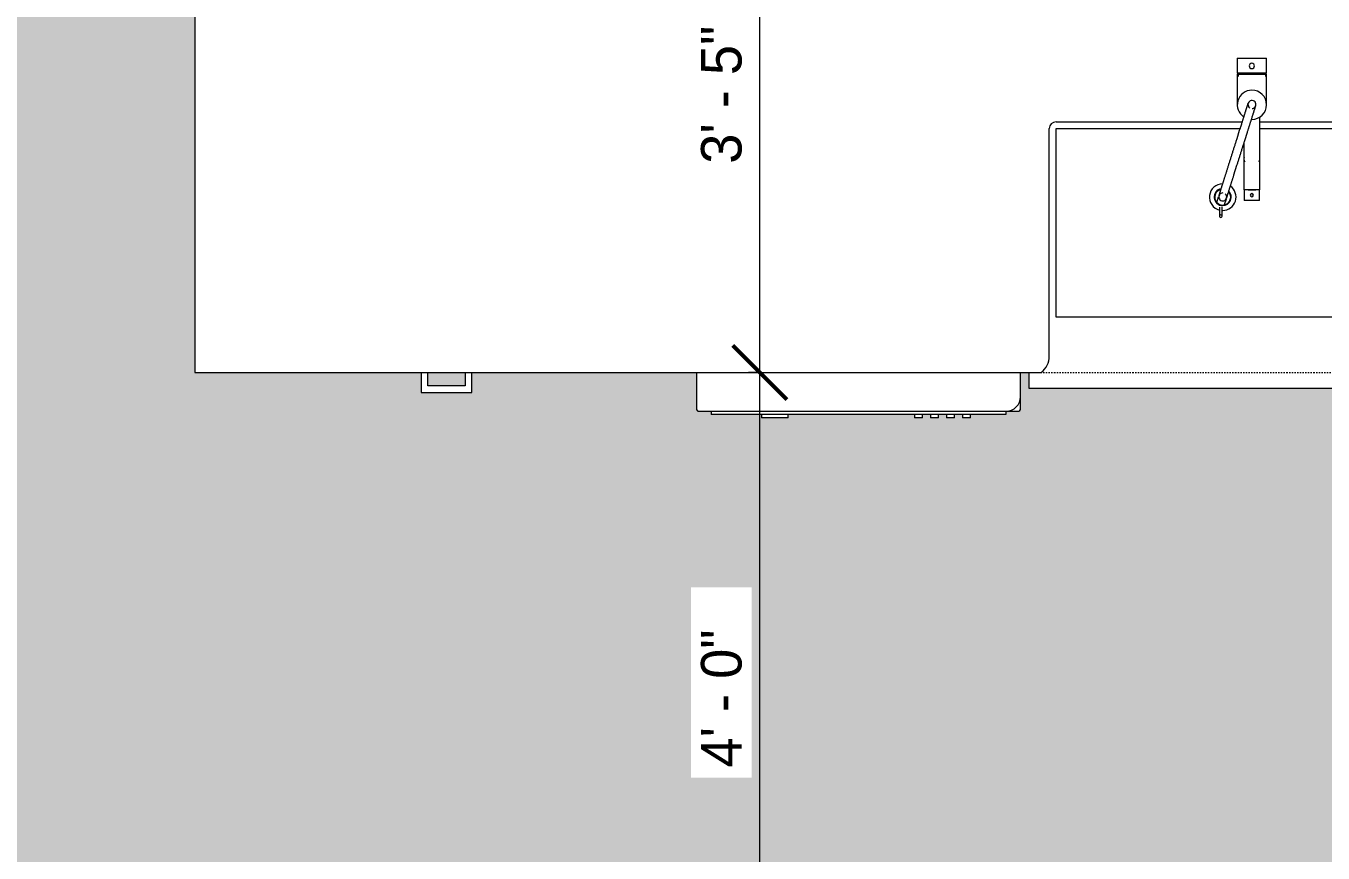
# Model space of a CAD drawing. Header units: inches. Extents: x -2533 to -979, y 116 to 10917.
# Drawn here: x -1735.8 to -1639.8, y 10627.2 to 10688.4 of the extents above; entities that cross this region are included whole.
import ezdxf

# ---------------------------------------------------------------- set-up
doc = ezdxf.new("R2010")
doc.units = ezdxf.units.IN
doc.header["$MEASUREMENT"] = 0
doc.linetypes.add('Dash 3_32_', pattern=[0.1875, 0.09375, -0.09375])
for name, color, linetype, lineweight in [('A-ANNO-DIMS', 211, 'Continuous', 9), ('A-ANNO-DIMS-32', 211, 'Continuous', 9), ('A-DETL-1', 90, 'Dash 3_32_', 18), ('A-WALL-4', 113, 'Continuous', 9), ('P-SANR-FIXT', 6, 'Continuous', 9), ('Q-CASE', 31, 'Continuous', 9), ('Q-SPCQ', 91, 'Continuous', 9)]:
    doc.layers.add(name, color=color, linetype=linetype, lineweight=lineweight)
doc.layers.add('A-AREA-PATT-1', color=7, linetype='Continuous', lineweight=9, transparency=1)
doc.styles.add('Century Gothic', font='ufonts.com_century-gothic.ttf', dxfattribs={"height": 3})
doc.dimstyles.new('OD_1__HACK_2', dxfattribs={"dimscale": 12, "dimtxt": 3.132505, "dimasz": 0.333333, "dimexe": 0.25, "dimexo": 0.166667, "dimgap": 0.041667, "dimtad": 1, "dimdec": 0, "dimzin": 3, "dimdsep": 46, "dimlunit": 4, "dimtxsty": 'Century Gothic', "dimblk1": 'OBLIQUE', "dimblk2": 'OBLIQUE', "dimsah": 1, "dimcen": 0.09, "dimdle": 0.25, "dimazin": 0, "dimtfac": 1, "dimtdec": 4, "dimtix": 1, "dimtmove": 0, "dimatfit": 3, "dimfxl": 1, "dimtvp": 1, "dimtfill": 1, "dimfrac": 2, "dimtolj": 1, "dimtzin": 0, "dimarcsym": 2})

# ---------------------------------------------------------------- blocks, each defined once
blk = doc.blocks.new('Dishwasher_15404 - 34_ counter-547918-2ND _ 3RD FLOOR - 2BD C - ADA TYPE B')
at = {"layer": 'Q-SPCQ'}
for p, q in [((25.803, 24), (24, 24)), ((26.678, 24), (25.803, 24)), ((26.875, 22.928), (26.875, 23.803)), ((26.875, 0.197), (26.875, 22.928)), ((26.875, 22.907), (27.125, 22.907)), ((27.125, 22.907), (27.125, 1.093)), ((27.375, 20.284), (27.125, 20.284)), ((27.375, 20.284), (27.375, 19.693)), ((27.125, 19.693), (27.375, 19.693)), ((27.375, 19.103), (27.125, 19.103)), ((27.125, 18.512), (27.375, 18.512)), ((27.375, 19.103), (27.375, 18.512)), ((27.375, 17.922), (27.125, 17.922)), ((27.125, 17.331), (27.375, 17.331)), ((27.375, 17.922), (27.375, 17.331)), ((27.375, 16.741), (27.125, 16.741)), ((27.375, 16.741), (27.375, 16.15)), ((27.125, 16.15), (27.375, 16.15)), ((27.375, 6.793), (27.125, 6.793)), ((27.375, 6.793), (27.375, 5.808)), ((27.375, 5.808), (27.375, 4.824)), ((27.125, 4.824), (27.375, 4.824)), ((26.875, 1.093), (27.125, 1.093)), ((24, 0), (26.678, 0))]:
    blk.add_line(p, q, dxfattribs=at)
for centre, radius, start, end in [((25.803, 22.928), 1.072, 360, 90), ((26.678, 23.803), 0.197, 0, 90), ((26.678, 0.197), 0.197, 270, 360), ((26.678, 0.197), 0.197, 285, 345)]:
    blk.add_arc(centre, radius, start, end, dxfattribs=at)
blk = doc.blocks.new('Base Cabinet 3 Drawer 230 - Base Cabinet 3 Drawer 230 36_-2567960-2ND _ 3RD FLOOR - 2BD C - ADA TYPE B')
at = {"layer": 'Q-CASE'}
for p, q in [((2.613, 25.5), (-1.137, 25.5)), ((-1.137, 25.5), (-1.137, 24)), ((-0.638, 24), (-0.638, 25.001)), ((-0.638, 25.001), (2.113, 25.001)), ((2.113, 25.001), (2.113, 24)), ((2.613, 24), (2.613, 25.5))]:
    blk.add_line(p, q, dxfattribs=at)
blk = doc.blocks.new('kitchen_faucet_14143 - kitchen_faucet_14143-2965259-2ND _ 3RD FLOOR - 2BD C - ADA TYPE B')
at = {"layer": 'P-SANR-FIXT'}
for p, q in [((-7.579, 2.398), (-8.244, 2.398)), ((-8.244, 2.201), (-7.579, 2.201)), ((-6.988, 1.91), (-7.411, 2.043)), ((-7.234, 2.592), (-6.814, 2.46)), ((2.264, 1.083), (0, 1.083)), ((2.342, 1.024), (2.101, 1.024)), ((2.264, 1.083), (2.264, -1.083)), ((3.445, 1.083), (2.342, 1.083)), ((2.342, -1.083), (2.342, 1.083)), ((3.445, 1.083), (3.445, -1.083)), ((-6.299, 0.571), (-7.087, 0.571)), ((-7.087, -0.571), (-7.087, 0.571)), ((-2.843, 0.591), (-6.299, 0.591)), ((-6.299, 0.295), (-6.299, 0.591)), ((-6.299, 0.153), (-6.299, 0.286)), ((-6.299, 0.285), (-6.299, 0.153)), ((-6.299, 0.148), (-6.299, -0.148)), ((-6.299, -0.148), (-6.299, 0.148)), ((-3.975, 0.591), (-4.892, 0.591)), ((-0.9, 0.591), (-0.927, 0.591)), ((-7.087, -0.571), (-6.299, -0.571)), ((-6.299, -0.153), (-6.299, -0.285)), ((-6.299, -0.286), (-6.299, -0.153)), ((-6.299, -0.591), (-6.299, -0.295)), ((-6.299, -0.591), (-0.9, -0.591)), ((-4.892, -0.591), (-3.975, -0.591)), ((0, -1.083), (2.264, -1.083)), ((2.101, -1.024), (2.342, -1.024)), ((2.342, -1.083), (3.445, -1.083))]:
    blk.add_line(p, q, dxfattribs=at)
at = {"layer": 'P-SANR-FIXT', "flags": 128}
for points in [[(-6.524, 2.152), (-6.534, 2.229), (-6.564, 2.3), (-6.611, 2.361), (-6.672, 2.408), (-6.743, 2.437), (-6.82, 2.448), (-6.896, 2.437), (-6.967, 2.408), (-7.028, 2.361), (-7.075, 2.3), (-7.105, 2.229), (-7.115, 2.152)], [(-7.115, 2.152), (-7.105, 2.076), (-7.075, 2.005), (-7.028, 1.943), (-6.967, 1.897), (-6.896, 1.867), (-6.82, 1.857), (-6.743, 1.867), (-6.672, 1.897), (-6.611, 1.943), (-6.589, 1.972)], [(-6.731, 2.434), (-6.73, 2.434), (-6.729, 2.433), (-6.727, 2.433), (-6.724, 2.432), (-6.721, 2.431), (-6.716, 2.429), (-6.711, 2.428), (-6.705, 2.426), (-6.698, 2.424), (-6.691, 2.421), (-6.682, 2.419), (-6.535, 2.372), (-6.517, 2.366), (-6.498, 2.36), (-6.479, 2.354), (-6.458, 2.348), (-6.437, 2.341), (-6.415, 2.334), (-6.393, 2.327), (-6.369, 2.32), (-6.345, 2.312), (-6.32, 2.304), (-6.294, 2.296), (-6.267, 2.288), (-6.24, 2.279), (-6.212, 2.27), (-6.183, 2.261), (-6.153, 2.252), (-6.123, 2.242), (-6.092, 2.232), (-6.06, 2.222), (-6.027, 2.212), (-5.993, 2.201), (-5.959, 2.19), (-5.924, 2.179), (-5.888, 2.168), (-5.852, 2.157), (-5.815, 2.145), (-5.777, 2.133), (-5.738, 2.121), (-5.699, 2.108), (-5.658, 2.095), (-5.617, 2.083), (-5.576, 2.069), (-5.534, 2.056), (-5.491, 2.042), (-5.447, 2.029), (-5.402, 2.015), (-5.357, 2), (-5.312, 1.986), (-5.265, 1.971), (-5.218, 1.957), (-5.171, 1.941), (-5.122, 1.926), (-5.073, 1.911), (-5.024, 1.895), (-4.974, 1.879), (-4.923, 1.863), (-4.872, 1.847), (-4.82, 1.831), (-4.768, 1.814), (-4.715, 1.798), (-4.661, 1.781), (-4.607, 1.764), (-4.553, 1.747), (-4.498, 1.729), (-4.443, 1.712), (-4.387, 1.694), (-4.331, 1.676), (-4.274, 1.659), (-4.217, 1.641), (-4.16, 1.623), (-4.103, 1.604), (-4.045, 1.586), (-3.986, 1.568), (-3.928, 1.549), (-3.869, 1.531), (-3.81, 1.512), (-3.751, 1.494), (-3.692, 1.475), (-3.632, 1.456), (-3.573, 1.437), (-3.513, 1.418), (-3.453, 1.4), (-3.393, 1.381), (-3.334, 1.362), (-3.274, 1.343), (-3.214, 1.324), (-3.154, 1.305), (-3.094, 1.286), (-3.034, 1.267), (-2.975, 1.249), (-2.915, 1.23), (-2.856, 1.211), (-2.797, 1.192), (-2.738, 1.174), (-2.679, 1.155), (-2.621, 1.137), (-2.563, 1.118), (-2.505, 1.1), (-1.882, 0.904), (-1.83, 0.887), (-1.777, 0.871), (-1.726, 0.854), (-1.675, 0.838), (-1.624, 0.822), (-1.396, 0.75), (-1.349, 0.735), (-1.303, 0.721), (-1.257, 0.706), (-1.212, 0.692), (-1.168, 0.678), (-1.124, 0.664), (-1.081, 0.651), (-1.039, 0.637), (-0.997, 0.624), (-0.956, 0.611), (-0.916, 0.599), (-0.877, 0.586), (-0.838, 0.574), (-0.8, 0.562), (-0.763, 0.55), (-0.727, 0.539), (-0.691, 0.528), (-0.656, 0.517), (-0.622, 0.506), (-0.589, 0.495), (-0.556, 0.485), (-0.524, 0.475), (-0.493, 0.465), (-0.462, 0.456), (-0.433, 0.446), (-0.404, 0.437), (-0.376, 0.428), (-0.349, 0.42), (-0.322, 0.411), (-0.296, 0.403), (-0.271, 0.395), (-0.247, 0.388), (-0.224, 0.38), (-0.201, 0.373), (-0.179, 0.366), (-0.158, 0.36), (-0.138, 0.353), (-0.118, 0.347), (-0.1, 0.341), (-0.082, 0.335), (-0.065, 0.33), (-0.048, 0.325), (-0.033, 0.32), (-0.018, 0.315), (-0.004, 0.311), (0.009, 0.307), (0.021, 0.303), (0.033, 0.299), (0.044, 0.296), (0.054, 0.293), (0.063, 0.29), (0.071, 0.287), (0.079, 0.285), (0.086, 0.282), (0.092, 0.281), (0.097, 0.279), (0.102, 0.277), (0.106, 0.276), (0.109, 0.275), (0.111, 0.275), (0.112, 0.274), (0.113, 0.274)], [(-6.909, 1.871), (-6.908, 1.871), (-6.907, 1.87), (-6.905, 1.87), (-6.902, 1.869), (-6.899, 1.868), (-6.894, 1.866), (-6.889, 1.865), (-6.883, 1.863), (-6.876, 1.861), (-6.869, 1.858), (-6.86, 1.856), (-6.713, 1.809), (-6.695, 1.803), (-6.676, 1.797), (-6.512, 1.746), (-6.487, 1.738), (-6.461, 1.729), (-6.434, 1.721), (-6.406, 1.712), (-6.377, 1.703), (-6.348, 1.694), (-6.318, 1.684), (-6.287, 1.675), (-6.256, 1.665), (-6.224, 1.655), (-6.191, 1.644), (-6.157, 1.633), (-6.122, 1.623), (-6.087, 1.611), (-6.051, 1.6), (-6.014, 1.588), (-5.976, 1.577), (-5.938, 1.564), (-5.899, 1.552), (-5.859, 1.54), (-5.819, 1.527), (-5.778, 1.514), (-5.736, 1.501), (-5.693, 1.487), (-5.65, 1.473), (-5.606, 1.46), (-5.561, 1.446), (-5.516, 1.431), (-5.47, 1.417), (-5.423, 1.402), (-5.376, 1.387), (-5.328, 1.372), (-5.279, 1.357), (-5.23, 1.341), (-5.18, 1.325), (-4.479, 1.104), (-4.422, 1.086), (-4.365, 1.068), (-4.307, 1.05), (-4.25, 1.032), (-4.191, 1.013), (-4.133, 0.995), (-4.075, 0.976), (-4.016, 0.958), (-3.957, 0.939), (-3.897, 0.92), (-3.838, 0.902), (-3.778, 0.883), (-3.719, 0.864), (-3.659, 0.845), (-3.599, 0.826), (-3.539, 0.807), (-3.479, 0.789), (-3.42, 0.77), (-3.36, 0.751), (-3.3, 0.732), (-3.24, 0.713), (-3.181, 0.694), (-3.121, 0.675), (-3.062, 0.657), (-3.002, 0.638), (-2.943, 0.619), (-2.885, 0.601), (-2.826, 0.582), (-2.768, 0.564), (-2.71, 0.546), (-2.652, 0.527), (-2.034, 0.332), (-1.982, 0.316), (-1.93, 0.3), (-1.879, 0.283), (-1.828, 0.267), (-1.778, 0.251), (-1.538, 0.176), (-1.491, 0.161), (-1.446, 0.147), (-1.4, 0.132), (-1.356, 0.118), (-1.312, 0.104), (-1.269, 0.091), (-1.226, 0.077), (-1.185, 0.064), (-1.144, 0.051), (-1.103, 0.039), (-1.064, 0.026), (-1.025, 0.014), (-0.987, 0.002), (-0.95, -0.01), (-0.913, -0.021), (-0.877, -0.033), (-0.842, -0.044), (-0.808, -0.055), (-0.774, -0.065), (-0.741, -0.076), (-0.709, -0.086), (-0.678, -0.096), (-0.647, -0.105), (-0.617, -0.115), (-0.588, -0.124), (-0.56, -0.133), (-0.533, -0.142), (-0.506, -0.15), (-0.48, -0.158), (-0.455, -0.166), (-0.43, -0.174), (-0.407, -0.181), (-0.384, -0.188), (-0.362, -0.195), (-0.341, -0.202), (-0.32, -0.209), (-0.3, -0.215), (-0.282, -0.221), (-0.263, -0.226), (-0.246, -0.232), (-0.23, -0.237), (-0.214, -0.242), (-0.199, -0.247), (-0.185, -0.251), (-0.172, -0.255), (-0.159, -0.259), (-0.147, -0.263), (-0.136, -0.267), (-0.126, -0.27), (-0.117, -0.273), (-0.108, -0.276), (-0.1, -0.278), (-0.093, -0.28), (-0.087, -0.282), (-0.081, -0.284), (-0.077, -0.285), (-0.073, -0.287), (-0.069, -0.288), (-0.067, -0.288), (-0.066, -0.289), (-0.065, -0.289), (-0.065, -0.289)], [(0.266, -0.177), (0.301, -0.109), (0.318, -0.033), (0.315, 0.044), (0.292, 0.117), (0.25, 0.182), (0.193, 0.234), (0.125, 0.27), (0.05, 0.287), (-0.027, 0.283), (-0.101, 0.26), (-0.166, 0.219), (-0.218, 0.162)], [(-0.268, -0.023), (-0.267, -0.059), (-0.244, -0.132), (-0.202, -0.197), (-0.146, -0.249), (-0.077, -0.285), (-0.002, -0.302), (0.075, -0.298), (0.149, -0.275), (0.214, -0.234), (0.266, -0.177)]]:
    blk.add_lwpolyline(points, dxfattribs=at)
at = {"layer": 'P-SANR-FIXT'}
for centre, radius, start, end in [((-6.832, 2.159), 0.984, 0, 166.1547), ((-6.832, 2.159), 0.984, 177.35085, 180), ((-6.832, 2.159), 0.984, 180, 324.75717), ((-6.832, 2.159), 0.63, 10.18994, 180), ((-6.832, 2.159), 0.63, 180, 314.22188), ((-6.832, 2.159), 0.591, 132.88346, 180), ((-6.832, 2.159), 0.591, 180, 191.36029), ((-6.832, 2.159), 0.591, 191.36029, 311.98426), ((-6.832, 2.159), 0.591, 12.13229, 132.88346), ((0, 0), 1.083, 0, 147.14177), ((-6.689, 0), 0.118, 0, 180), ((0, 0), 1.083, 178.23775, 180), ((2.878, 0), 0.197, 360, 180), ((-6.689, 0), 0.118, 180, 360), ((0, 0), 1.083, 180, 360), ((2.878, 0), 0.197, 180, 360)]:
    blk.add_arc(centre, radius, start, end, dxfattribs=at)
for centre, major_axis, ratio, start_param, end_param in [((-8.244, 2.3), (0, 0.0984), 0.984808, 4.712389, 7.853982), ((-8.244, 2.3), (0, 0.0984), 0.984808, 1.570796, 4.712389), ((-3.975, 0), (0, 0.591), 0.906308, 6.104473, 6.736574), ((-3.975, 0), (0, 0.591), 0.906308, 2.688204, 3.320305)]:
    blk.add_ellipse(centre, major_axis=major_axis, ratio=ratio, start_param=start_param, end_param=end_param, dxfattribs=at)
blk = doc.blocks.new('Stainless Steel Farmhous Kitchen Sink - Stainless Steel Farmhous Kitchen Sink-2552578-2ND _ 3RD FLOOR - 2BD C - ADA TYPE B')
at = {"layer": 'P-SANR-FIXT'}
for p, q in [((-33, 22.203), (-33, 21.043)), ((0, 22.203), (-33, 22.203)), ((0, 21.043), (0, 22.203)), ((-31, 3), (-31, 16.956)), ((-31, 16.956), (-2, 16.956)), ((-2, 16.956), (-2, 3)), ((-17.091, 3), (-31, 3)), ((-2, 3), (-15.647, 3))]:
    blk.add_line(p, q, dxfattribs=at)
blk = doc.blocks.new('DIMBLOCK42-2ND _ 3RD FLOOR - 2BD C - ADA TYPE B')
at = {"layer": 'A-ANNO-DIMS-32', "lineweight": 50}
for p, q in [((-1681.461, 10662.755), (-1683.461, 10664.755)), ((-1681.461, 10662.755), (-1679.461, 10660.755)), ((-1681.461, 10614.755), (-1683.461, 10616.755)), ((-1681.461, 10614.755), (-1679.461, 10612.755))]:
    blk.add_line(p, q, dxfattribs=at)
at = {"layer": 'A-ANNO-DIMS-32'}
for p, q in [((-1682.289, 10662.755), (-1678.461, 10662.755)), ((-1681.461, 10662.755), (-1682.289, 10662.755)), ((-1681.461, 10614.755), (-1681.461, 10662.755)), ((-1677.967, 10614.755), (-1684.461, 10614.755)), ((-1681.461, 10614.755), (-1677.967, 10614.755))]:
    blk.add_line(p, q, dxfattribs=at)
at = {"layer": 'A-ANNO-DIMS-32', "color": 0, "insert": (-1685.806, 10633.509), "char_height": 3, "width": 12.58969, "attachment_point": 1, "rotation": 90, "line_spacing_factor": 0.984502, "style": 'Century Gothic', "bg_fill": 3, "box_fill_scale": 1.25, "bg_fill_color": 256, "bg_fill_true_color": 13158600, "bg_fill_transparency": 0}
blk.add_mtext('4\' - 0"', dxfattribs=at)
blk = doc.blocks.new('_Oblique')
at = {"color": 0, "linetype": 'ByBlock', "lineweight": -2}
blk.add_line((-0.5, -0.5), (0.5, 0.5), dxfattribs=at)
blk = doc.blocks.new('DIMBLOCK43-2ND _ 3RD FLOOR - 2BD C - ADA TYPE B')
at = {"layer": 'A-ANNO-DIMS-32', "lineweight": 50}
for p, q in [((-1681.461, 10704.13), (-1683.461, 10706.13)), ((-1681.461, 10704.13), (-1679.461, 10702.13)), ((-1681.461, 10662.755), (-1683.461, 10664.755)), ((-1681.461, 10662.755), (-1679.461, 10660.755))]:
    blk.add_line(p, q, dxfattribs=at)
at = {"layer": 'A-ANNO-DIMS-32'}
for p, q in [((-1682.289, 10704.13), (-1678.461, 10704.13)), ((-1681.461, 10704.13), (-1682.289, 10704.13)), ((-1681.461, 10662.755), (-1681.461, 10704.13)), ((-1682.289, 10662.755), (-1678.461, 10662.755)), ((-1681.461, 10662.755), (-1682.289, 10662.755))]:
    blk.add_line(p, q, dxfattribs=at)
at = {"layer": 'A-ANNO-DIMS-32', "color": 0, "insert": (-1685.806, 10678.197), "char_height": 3, "width": 12.58969, "attachment_point": 1, "rotation": 90, "line_spacing_factor": 0.984502, "style": 'Century Gothic', "bg_fill": 3, "box_fill_scale": 1.25, "bg_fill_color": 256, "bg_fill_true_color": 13158600, "bg_fill_transparency": 0}
blk.add_mtext('3\' - 5"', dxfattribs=at)

msp = doc.modelspace()

# ---------------------------------------------------------------- hatches: boundary and pattern name
at = {"layer": 'A-AREA-PATT-1'}
h = msp.add_hatch(color=256, dxfattribs=at)
h.paths.add_polyline_path([(-1741.98, 10590.352), (-1741.163, 10591.169), (-1716.88, 10591.169), (-1716.88, 10614.755), (-1711.717, 10614.755), (-1711.717, 10622.755), (-1675.967, 10622.755), (-1675.967, 10614.755), (-1667.092, 10614.755), (-1667.092, 10616.255), (-1663.342, 10616.255), (-1663.342, 10614.755), (-1650.592, 10614.755), (-1650.592, 10616.255), (-1646.842, 10616.255), (-1646.842, 10614.755), (-1645.217, 10614.755), (-1645.217, 10616.254), (-1644.728, 10616.254), (-1644.728, 10614.755), (-1604.092, 10614.755), (-1604.092, 10616.255), (-1600.342, 10616.255), (-1600.342, 10614.755), (-1583.092, 10614.755), (-1583.092, 10616.255), (-1579.342, 10616.255), (-1579.342, 10614.755), (-1562.092, 10614.755), (-1562.092, 10616.255), (-1558.342, 10616.255), (-1558.342, 10614.755), (-1550.115, 10614.755), (-1550.115, 10704.13), (-1585.74, 10704.13), (-1585.74, 10662.755), (-1595.15, 10662.755), (-1595.15, 10661.255), (-1598.9, 10661.255), (-1598.9, 10662.755), (-1616.15, 10662.755), (-1616.15, 10661.255), (-1619.9, 10661.255), (-1619.9, 10662.755), (-1628.525, 10662.755), (-1628.525, 10661.595), (-1661.525, 10661.595), (-1661.525, 10662.755), (-1662.15, 10662.755), (-1662.164, 10660.024), (-1662.176, 10659.978), (-1662.248, 10659.906), (-1662.347, 10659.88), (-1663.243, 10659.877), (-1663.243, 10659.63), (-1665.866, 10659.63), (-1665.866, 10659.38), (-1666.457, 10659.38), (-1666.457, 10659.63), (-1667.047, 10659.63), (-1667.047, 10659.38), (-1667.638, 10659.38), (-1667.638, 10659.63), (-1668.228, 10659.63), (-1668.228, 10659.38), (-1668.819, 10659.38), (-1668.819, 10659.63), (-1669.409, 10659.63), (-1669.409, 10659.38), (-1670, 10659.38), (-1670, 10659.63), (-1679.358, 10659.63), (-1679.358, 10659.38), (-1681.326, 10659.38), (-1681.326, 10659.63), (-1685.057, 10659.63), (-1685.057, 10659.88), (-1686.004, 10659.887), (-1686.092, 10659.938), (-1686.143, 10660.026), (-1686.15, 10660.077), (-1686.15, 10662.755), (-1702.775, 10662.755), (-1702.775, 10661.255), (-1706.525, 10661.255), (-1706.525, 10662.755), (-1723.275, 10662.755), (-1723.275, 10704.13), (-1767.64, 10704.13), (-1767.64, 10676.13), (-1764.265, 10676.13), (-1764.265, 10673.13), (-1764.851, 10673.13), (-1764.851, 10643.446), (-1769.608, 10638.689), (-1769.193, 10638.274), (-1771.315, 10636.153), (-1755.051, 10619.89), (-1756.465, 10618.475), (-1773.436, 10635.446), (-1772.022, 10636.86), (-1773.701, 10638.54), (-1781.934, 10630.306), (-1742.042, 10590.414)], flags=0)
h.paths.add_polyline_path([(-1692.187, 10591.169), (-1675.967, 10591.169), (-1675.967, 10592.755), (-1711.303, 10592.755), (-1711.303, 10591.169), (-1707.031, 10591.169)], flags=0)
h.paths.add_polyline_path([(-1603.126, 10614.755), (-1600.841, 10614.755), (-1600.841, 10615.756), (-1603.592, 10615.756), (-1603.592, 10614.755)], flags=0)
h.paths.add_polyline_path([(-1666.592, 10614.755), (-1663.841, 10614.755), (-1663.841, 10615.756), (-1666.592, 10615.756)], flags=0)
h.paths.add_polyline_path([(-1649.092, 10614.755), (-1647.341, 10614.755), (-1647.341, 10615.756), (-1650.092, 10615.756), (-1650.092, 10614.755)], flags=0)
h.paths.add_polyline_path([(-1579.841, 10614.755), (-1579.841, 10615.756), (-1582.592, 10615.756), (-1582.592, 10614.755), (-1580.842, 10614.755)], flags=0)
h.paths.add_polyline_path([(-1559.842, 10614.755), (-1558.841, 10614.755), (-1558.841, 10615.756), (-1561.592, 10615.756), (-1561.592, 10614.755), (-1560.592, 10614.755)], flags=0)
h.paths.add_polyline_path([(-1616.649, 10661.754), (-1616.649, 10662.755), (-1619.401, 10662.755), (-1619.401, 10661.754)], flags=0)
h.paths.add_polyline_path([(-1598.401, 10661.754), (-1595.649, 10661.754), (-1595.649, 10662.755), (-1598.401, 10662.755)], flags=0)
h.paths.add_polyline_path([(-1706.026, 10661.754), (-1703.274, 10661.754), (-1703.274, 10662.755), (-1706.026, 10662.755)], flags=0)

# ---------------------------------------------------------------- linework, layer by layer
at = {"layer": 'A-DETL-1'}
for p, q in [((-1723.275, 10704.13), (-1723.275, 10662.755)), ((-1723.275, 10662.755), (-1585.74, 10662.755))]:
    msp.add_line(p, q, dxfattribs=at)
at = {"layer": 'A-WALL-4'}
for p, q in [((-1723.275, 10704.13), (-1723.275, 10662.755)), ((-1659.525, 10681.298), (-1645.72, 10681.298)), ((-1644.435, 10681.298), (-1630.525, 10681.298)), ((-1660.025, 10663.949), (-1660.025, 10680.798)), ((-1723.275, 10662.755), (-1660.618, 10662.755))]:
    msp.add_line(p, q, dxfattribs=at)
for centre, radius, start, end in [((-1659.525, 10680.798), 0.5, 90, 180), ((-1661.525, 10663.949), 1.5, 307.21979, 360)]:
    msp.add_arc(centre, radius, start, end, dxfattribs=at)

# ---------------------------------------------------------------- block references
at = {"layer": 'P-SANR-FIXT'}
for name, p, rotation in [('kitchen_faucet_14143 - kitchen_faucet_14143-2965259-2ND _ 3RD FLOOR - 2BD C - ADA TYPE B', (-1645.025, 10682.56), 89.99999999997044), ('Stainless Steel Farmhous Kitchen Sink - Stainless Steel Farmhous Kitchen Sink-2552578-2ND _ 3RD FLOOR - 2BD C - ADA TYPE B', (-1661.525, 10683.798), 180)]:
    msp.add_blockref(name, p, dxfattribs=dict(at, rotation=rotation))
at = {"layer": 'Q-CASE', "rotation": 180}
msp.add_blockref('Base Cabinet 3 Drawer 230 - Base Cabinet 3 Drawer 230 36_-2567960-2ND _ 3RD FLOOR - 2BD C - ADA TYPE B', (-1703.912, 10686.755), dxfattribs=at)
at = {"layer": 'Q-SPCQ', "rotation": 269.9999999998657}
msp.add_blockref('Dishwasher_15404 - 34_ counter-547918-2ND _ 3RD FLOOR - 2BD C - ADA TYPE B', (-1686.15, 10686.755), dxfattribs=at)

# ---------------------------------------------------------------- next in the draw order: dimensions: what is measured, and where the dimension line sits
at = {"layer": 'A-ANNO-DIMS'}
dim = msp.add_linear_dim(base=(-1681.461, 10662.755), p1=(-1675.967, 10614.755), p2=(-1684.289, 10662.755), angle=90, dimstyle='OD_1__HACK_2', override={"dimpost": '<>', "dimfxl": 48.716181}, dxfattribs=at)
dim.commit()
dim.dimension.update_dxf_attribs({"geometry": 'DIMBLOCK42-2ND _ 3RD FLOOR - 2BD C - ADA TYPE B', "text_midpoint": (-1683.536, 10638.755)})

# ---------------------------------------------------------------- next in the draw order: dimensions: what is measured, and where the dimension line sits
dim = msp.add_linear_dim(base=(-1681.461, 10704.13), p1=(-1684.289, 10662.755), p2=(-1684.289, 10704.13), angle=90, dimstyle='OD_1__HACK_2', override={"dimpost": '<>', "dimfxl": 41.375}, dxfattribs=at)
dim.commit()
dim.dimension.update_dxf_attribs({"geometry": 'DIMBLOCK43-2ND _ 3RD FLOOR - 2BD C - ADA TYPE B', "text_midpoint": (-1683.536, 10683.442)})

doc.saveas('drawing.dxf')
